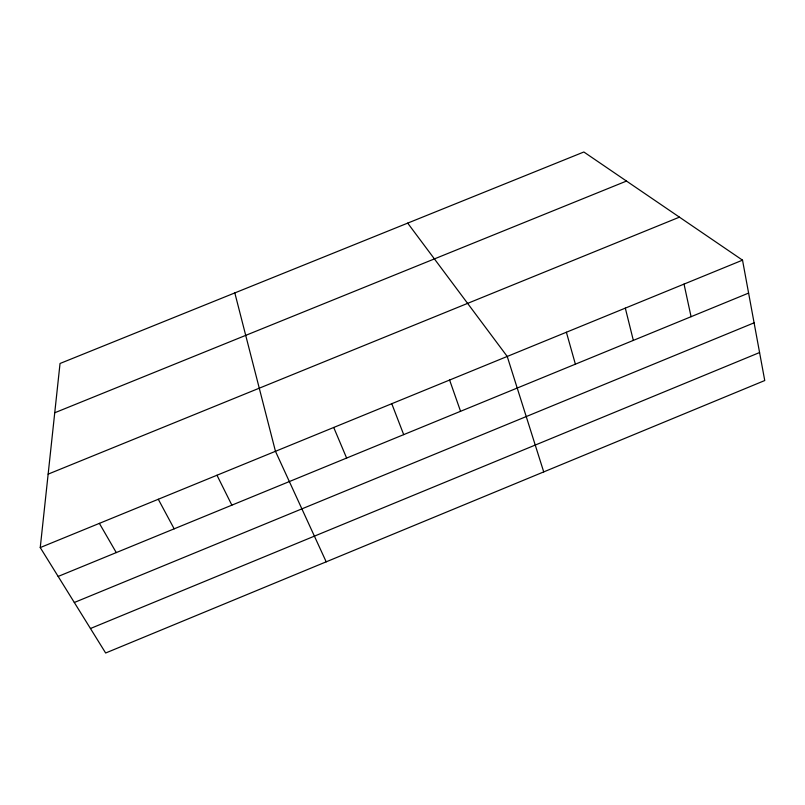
<?xml version="1.0" encoding="UTF-8"?>
<svg xmlns="http://www.w3.org/2000/svg" width="805" height="805" viewBox="0 0 805 805"><rect width="100%" height="100%" fill="white"/><g stroke="black" fill="none" stroke-linecap="round" stroke-linejoin="round"><path stroke-width="1.21" d="M40.25 547.571L60.033 363.488L583.856 151.994L742.522 260.156L764.75 380.534L105.646 653.006L40.25 547.571L742.522 260.156M90.452 628.514L759.578 352.54M58.161 576.44L748.6 293.09M74.312 602.492L754.094 322.825M48.139 474.135L679.44 217.149M54.74 412.764L626.501 181.065M407.692 223.116L507.231 356.454L543.727 471.901M99.377 523.371L116.272 552.592M158.293 499.261L174.172 528.835M216.978 475.242L231.87 505.158M326.196 561.83L275.461 451.303L234.819 292.919M333.723 427.465L346.623 458.055M391.773 403.708L403.697 434.64M449.603 380.03L460.561 411.295M566.388 332.244L575.384 364.172M625.314 308.124L633.334 340.394M684.029 284.095L691.072 316.697"/></g></svg>
